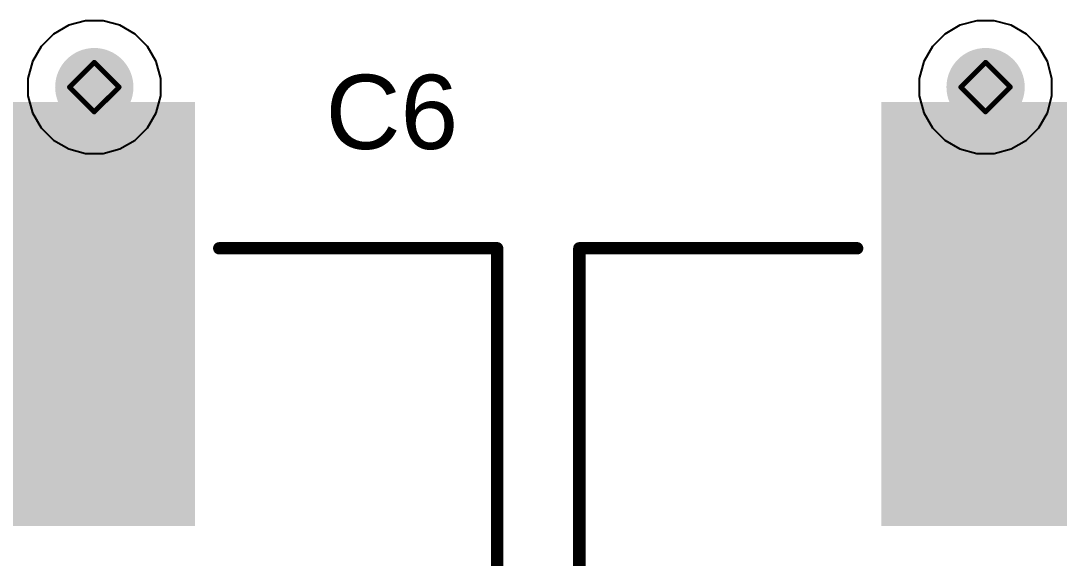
# Model space of a CAD drawing. Header units: inches. Extents: x -17.5 to 14.7, y -6.2 to 5.9.
# Drawn here: x 0.8254 to 1.2448, y 2.5908 to 2.808 of the extents above; entities that cross this region are included whole.
import ezdxf

# ---------------------------------------------------------------- set-up
doc = ezdxf.new("R2010")
doc.units = ezdxf.units.IN
doc.header["$MEASUREMENT"] = 0
for name, color, linetype in [('Bottom Layer', 5, 'Continuous'), ('Bottom Solder', 6, 'Continuous'), ('Drill Drawing', 1, 'Continuous'), ('Ground Layer', 76, 'Continuous'), ('Power Layer', 16, 'Continuous'), ('Top Layer', 1, 'Continuous'), ('Top Overlay', 2, 'Continuous'), ('Top Paste', 8, 'Continuous'), ('Top Solder', 216, 'Continuous'), ('Via Holes', 16, 'Continuous')]:
    doc.layers.add(name, color=color, linetype=linetype)
doc.styles.add('Arial', font='', dxfattribs={"height": 0.2})
doc.styles.get('Arial').set_extended_font_data('Arial')

# ---------------------------------------------------------------- blocks, each defined once
blk = doc.blocks.new('25SVPF100M_212')
at = {"layer": 'Top Layer'}
for points in [[(-0.2185, 0.0374), (-0.05512, 0.0374), (-0.05512, -0.0374), (-0.2185, -0.0374)], [(0.05512, 0.0374), (0.2185, 0.0374), (0.2185, -0.0374), (0.05512, -0.0374)]]:
    blk.add_hatch(color=1, dxfattribs=at).paths.add_polyline_path(points)
at = {"layer": 'Top Paste'}
for points in [[(-0.2185, 0.0374), (-0.05512, 0.0374), (-0.05512, -0.0374), (-0.2185, -0.0374)], [(0.05512, 0.0374), (0.2185, 0.0374), (0.2185, -0.0374), (0.05512, -0.0374)]]:
    blk.add_hatch(color=8, dxfattribs=at).paths.add_polyline_path(points)
at = {"layer": 'Top Solder'}
for points in [[(-0.2225, 0.0414), (-0.05112, 0.0414), (-0.05112, -0.0414), (-0.2225, -0.0414)], [(0.05112, 0.0414), (0.2225, 0.0414), (0.2225, -0.0414), (0.05112, -0.0414)]]:
    blk.add_hatch(color=216, dxfattribs=at).paths.add_polyline_path(points)
at = {"layer": 'Top Overlay'}
for points in [[(-0.09449, 0.16339, 0.005, 0.005, 0), (-0.16339, 0.09449, 0.005, 0.005, 0)], [(-0.09449, 0.16339, 0.005, 0.005, 0), (0.16339, 0.16339, 0.005, 0.005, 0)], [(0.16339, 0.16339, 0.005, 0.005, 0), (0.16339, 0.05118, 0.005, 0.005, 0)], [(-0.16339, 0.09449, 0.005, 0.005, 0), (-0.16339, 0.05118, 0.005, 0.005, 0)], [(-0.184, 0.072, 0.005, 0.005, 0), (-0.184, 0.051, 0.005, 0.005, 0)], [(-0.193, 0.061, 0.005, 0.005, 0), (-0.175, 0.061, 0.005, 0.005, 0)], [(-0.16339, -0.05118, 0.005, 0.005, 0), (-0.16339, -0.09449, 0.005, 0.005, 0)], [(0.16339, -0.05118, 0.005, 0.005, 0), (0.16339, -0.16339, 0.005, 0.005, 0)], [(-0.16339, -0.09449, 0.005, 0.005, 0), (-0.09449, -0.16339, 0.005, 0.005, 0)], [(-0.09449, -0.16339, 0.005, 0.005, 0), (0.16339, -0.16339, 0.005, 0.005, 0)]]:
    blk.add_lwpolyline(points, format="xyseb", dxfattribs=at)
for points in [[(-0.09574, 0.16339, 0.0025, 0.0025, 1), (-0.09324, 0.16339, 0.0025, 0.0025, 1)], [(-0.09574, 0.16339, 0.0025, 0.0025, 1), (-0.09324, 0.16339, 0.0025, 0.0025, 1)], [(0.16214, 0.16339, 0.0025, 0.0025, 1), (0.16464, 0.16339, 0.0025, 0.0025, 1)], [(0.16214, 0.16339, 0.0025, 0.0025, 1), (0.16464, 0.16339, 0.0025, 0.0025, 1)], [(-0.16464, 0.09449, 0.0025, 0.0025, 1), (-0.16214, 0.09449, 0.0025, 0.0025, 1)], [(-0.16464, 0.09449, 0.0025, 0.0025, 1), (-0.16214, 0.09449, 0.0025, 0.0025, 1)], [(-0.18525, 0.072, 0.0025, 0.0025, 1), (-0.18275, 0.072, 0.0025, 0.0025, 1)], [(-0.19425, 0.061, 0.0025, 0.0025, 1), (-0.19175, 0.061, 0.0025, 0.0025, 1)], [(-0.17625, 0.061, 0.0025, 0.0025, 1), (-0.17375, 0.061, 0.0025, 0.0025, 1)], [(-0.18525, 0.051, 0.0025, 0.0025, 1), (-0.18275, 0.051, 0.0025, 0.0025, 1)], [(-0.16464, 0.05118, 0.0025, 0.0025, 1), (-0.16214, 0.05118, 0.0025, 0.0025, 1)], [(0.16214, 0.05118, 0.0025, 0.0025, 1), (0.16464, 0.05118, 0.0025, 0.0025, 1)], [(-0.16464, -0.05118, 0.0025, 0.0025, 1), (-0.16214, -0.05118, 0.0025, 0.0025, 1)], [(0.16214, -0.05118, 0.0025, 0.0025, 1), (0.16464, -0.05118, 0.0025, 0.0025, 1)], [(-0.16464, -0.09449, 0.0025, 0.0025, 1), (-0.16214, -0.09449, 0.0025, 0.0025, 1)], [(-0.16464, -0.09449, 0.0025, 0.0025, 1), (-0.16214, -0.09449, 0.0025, 0.0025, 1)], [(-0.09574, -0.16339, 0.0025, 0.0025, 1), (-0.09324, -0.16339, 0.0025, 0.0025, 1)], [(-0.09574, -0.16339, 0.0025, 0.0025, 1), (-0.09324, -0.16339, 0.0025, 0.0025, 1)], [(0.16214, -0.16339, 0.0025, 0.0025, 1), (0.16464, -0.16339, 0.0025, 0.0025, 1)], [(0.16214, -0.16339, 0.0025, 0.0025, 1), (0.16464, -0.16339, 0.0025, 0.0025, 1)]]:
    blk.add_lwpolyline(points, format="xyseb", close=True, dxfattribs=at)
blk = doc.blocks.new('25SVPF100M_213')
at = {"layer": 'Top Layer'}
for points in [[(-0.2185, 0.0374), (-0.05512, 0.0374), (-0.05512, -0.0374), (-0.2185, -0.0374)], [(0.05512, 0.0374), (0.2185, 0.0374), (0.2185, -0.0374), (0.05512, -0.0374)]]:
    blk.add_hatch(color=1, dxfattribs=at).paths.add_polyline_path(points)
at = {"layer": 'Top Paste'}
for points in [[(-0.2185, 0.0374), (-0.05512, 0.0374), (-0.05512, -0.0374), (-0.2185, -0.0374)], [(0.05512, 0.0374), (0.2185, 0.0374), (0.2185, -0.0374), (0.05512, -0.0374)]]:
    blk.add_hatch(color=8, dxfattribs=at).paths.add_polyline_path(points)
at = {"layer": 'Top Solder'}
for points in [[(-0.2225, 0.0414), (-0.05112, 0.0414), (-0.05112, -0.0414), (-0.2225, -0.0414)], [(0.05112, 0.0414), (0.2225, 0.0414), (0.2225, -0.0414), (0.05112, -0.0414)]]:
    blk.add_hatch(color=216, dxfattribs=at).paths.add_polyline_path(points)
at = {"layer": 'Top Overlay'}
for points in [[(-0.09449, 0.16339, 0.005, 0.005, 0), (-0.16339, 0.09449, 0.005, 0.005, 0)], [(-0.09449, 0.16339, 0.005, 0.005, 0), (0.16339, 0.16339, 0.005, 0.005, 0)], [(0.16339, 0.16339, 0.005, 0.005, 0), (0.16339, 0.05118, 0.005, 0.005, 0)], [(-0.16339, 0.09449, 0.005, 0.005, 0), (-0.16339, 0.05118, 0.005, 0.005, 0)], [(-0.184, 0.072, 0.005, 0.005, 0), (-0.184, 0.051, 0.005, 0.005, 0)], [(-0.193, 0.061, 0.005, 0.005, 0), (-0.175, 0.061, 0.005, 0.005, 0)], [(-0.16339, -0.05118, 0.005, 0.005, 0), (-0.16339, -0.09449, 0.005, 0.005, 0)], [(0.16339, -0.05118, 0.005, 0.005, 0), (0.16339, -0.16339, 0.005, 0.005, 0)], [(-0.16339, -0.09449, 0.005, 0.005, 0), (-0.09449, -0.16339, 0.005, 0.005, 0)], [(-0.09449, -0.16339, 0.005, 0.005, 0), (0.16339, -0.16339, 0.005, 0.005, 0)]]:
    blk.add_lwpolyline(points, format="xyseb", dxfattribs=at)
for points in [[(-0.09574, 0.16339, 0.0025, 0.0025, 1), (-0.09324, 0.16339, 0.0025, 0.0025, 1)], [(-0.09574, 0.16339, 0.0025, 0.0025, 1), (-0.09324, 0.16339, 0.0025, 0.0025, 1)], [(0.16214, 0.16339, 0.0025, 0.0025, 1), (0.16464, 0.16339, 0.0025, 0.0025, 1)], [(0.16214, 0.16339, 0.0025, 0.0025, 1), (0.16464, 0.16339, 0.0025, 0.0025, 1)], [(-0.16464, 0.09449, 0.0025, 0.0025, 1), (-0.16214, 0.09449, 0.0025, 0.0025, 1)], [(-0.16464, 0.09449, 0.0025, 0.0025, 1), (-0.16214, 0.09449, 0.0025, 0.0025, 1)], [(-0.18525, 0.072, 0.0025, 0.0025, 1), (-0.18275, 0.072, 0.0025, 0.0025, 1)], [(-0.19425, 0.061, 0.0025, 0.0025, 1), (-0.19175, 0.061, 0.0025, 0.0025, 1)], [(-0.17625, 0.061, 0.0025, 0.0025, 1), (-0.17375, 0.061, 0.0025, 0.0025, 1)], [(-0.18525, 0.051, 0.0025, 0.0025, 1), (-0.18275, 0.051, 0.0025, 0.0025, 1)], [(-0.16464, 0.05118, 0.0025, 0.0025, 1), (-0.16214, 0.05118, 0.0025, 0.0025, 1)], [(0.16214, 0.05118, 0.0025, 0.0025, 1), (0.16464, 0.05118, 0.0025, 0.0025, 1)], [(-0.16464, -0.05118, 0.0025, 0.0025, 1), (-0.16214, -0.05118, 0.0025, 0.0025, 1)], [(0.16214, -0.05118, 0.0025, 0.0025, 1), (0.16464, -0.05118, 0.0025, 0.0025, 1)], [(-0.16464, -0.09449, 0.0025, 0.0025, 1), (-0.16214, -0.09449, 0.0025, 0.0025, 1)], [(-0.16464, -0.09449, 0.0025, 0.0025, 1), (-0.16214, -0.09449, 0.0025, 0.0025, 1)], [(-0.09574, -0.16339, 0.0025, 0.0025, 1), (-0.09324, -0.16339, 0.0025, 0.0025, 1)], [(-0.09574, -0.16339, 0.0025, 0.0025, 1), (-0.09324, -0.16339, 0.0025, 0.0025, 1)], [(0.16214, -0.16339, 0.0025, 0.0025, 1), (0.16464, -0.16339, 0.0025, 0.0025, 1)], [(0.16214, -0.16339, 0.0025, 0.0025, 1), (0.16464, -0.16339, 0.0025, 0.0025, 1)]]:
    blk.add_lwpolyline(points, format="xyseb", close=True, dxfattribs=at)

msp = doc.modelspace()

# ---------------------------------------------------------------- hatches: boundary and pattern name
at = {"layer": 'Bottom Layer'}
h = msp.add_hatch(color=5, dxfattribs=at)
edge = h.paths.add_edge_path()
edge.add_arc((0.85509, 2.78118), 0.01181, 0, 360)
h = msp.add_hatch(color=5, dxfattribs=at)
edge = h.paths.add_edge_path()
edge.add_arc((1.21509, 2.78118), 0.01181, 0, 360)
at = {"layer": 'Bottom Solder'}
h = msp.add_hatch(color=6, dxfattribs=at)
edge = h.paths.add_edge_path()
edge.add_arc((0.85509, 2.78118), 0.01581, 0, 360)
h = msp.add_hatch(color=6, dxfattribs=at)
edge = h.paths.add_edge_path()
edge.add_arc((1.21509, 2.78118), 0.01581, 0, 360)
at = {"layer": 'Ground Layer'}
h = msp.add_hatch(color=76, dxfattribs=at)
edge = h.paths.add_edge_path()
edge.add_arc((0.85509, 2.78118), 0.01181, 0, 360)
h = msp.add_hatch(color=76, dxfattribs=at)
edge = h.paths.add_edge_path()
edge.add_arc((1.21509, 2.78118), 0.01181, 0, 360)
at = {"layer": 'Power Layer'}
h = msp.add_hatch(color=16, dxfattribs=at)
edge = h.paths.add_edge_path()
edge.add_arc((0.85509, 2.78118), 0.01181, 0, 360)
h = msp.add_hatch(color=16, dxfattribs=at)
edge = h.paths.add_edge_path()
edge.add_arc((1.21509, 2.78118), 0.01181, 0, 360)
at = {"layer": 'Top Layer'}
h = msp.add_hatch(color=1, dxfattribs=at)
edge = h.paths.add_edge_path()
edge.add_arc((0.85509, 2.78118), 0.01181, 0, 360)
h = msp.add_hatch(color=1, dxfattribs=at)
edge = h.paths.add_edge_path()
edge.add_arc((1.21509, 2.78118), 0.01181, 0, 360)
at = {"layer": 'Top Solder'}
h = msp.add_hatch(color=216, dxfattribs=at)
edge = h.paths.add_edge_path()
edge.add_arc((0.85509, 2.78118), 0.01581, 0, 360)
h = msp.add_hatch(color=216, dxfattribs=at)
edge = h.paths.add_edge_path()
edge.add_arc((1.21509, 2.78118), 0.01581, 0, 360)
at = {"layer": 'Via Holes'}
h = msp.add_hatch(color=7, dxfattribs=at)
edge = h.paths.add_edge_path()
edge.add_arc((0.85509, 2.78118), 0.00591, 0, 360)
h = msp.add_hatch(color=7, dxfattribs=at)
edge = h.paths.add_edge_path()
edge.add_arc((1.21509, 2.78118), 0.00591, 0, 360)

# ---------------------------------------------------------------- linework, layer by layer
at = {"layer": 'Drill Drawing'}
for points in [[(0.84509, 2.78118, 0.002, 0.002, 0), (0.85509, 2.79118, 0.002, 0.002, 0)], [(0.85509, 2.79118, 0.002, 0.002, 0), (0.86509, 2.78118, 0.002, 0.002, 0)], [(1.20509, 2.78118, 0.002, 0.002, 0), (1.21509, 2.79118, 0.002, 0.002, 0)], [(1.21509, 2.79118, 0.002, 0.002, 0), (1.22509, 2.78118, 0.002, 0.002, 0)], [(0.84509, 2.78118, 0.002, 0.002, 0), (0.85509, 2.77118, 0.002, 0.002, 0)], [(0.85509, 2.77118, 0.002, 0.002, 0), (0.86509, 2.78118, 0.002, 0.002, 0)], [(1.20509, 2.78118, 0.002, 0.002, 0), (1.21509, 2.77118, 0.002, 0.002, 0)], [(1.21509, 2.77118, 0.002, 0.002, 0), (1.22509, 2.78118, 0.002, 0.002, 0)]]:
    msp.add_lwpolyline(points, format="xyseb", dxfattribs=at)
for points in [[(0.85459, 2.79118, 0.001, 0.001, 1), (0.85559, 2.79118, 0.001, 0.001, 1)], [(0.85459, 2.79118, 0.001, 0.001, 1), (0.85559, 2.79118, 0.001, 0.001, 1)], [(1.21459, 2.79118, 0.001, 0.001, 1), (1.21559, 2.79118, 0.001, 0.001, 1)], [(1.21459, 2.79118, 0.001, 0.001, 1), (1.21559, 2.79118, 0.001, 0.001, 1)], [(0.84459, 2.78118, 0.001, 0.001, 1), (0.84559, 2.78118, 0.001, 0.001, 1)], [(0.84459, 2.78118, 0.001, 0.001, 1), (0.84559, 2.78118, 0.001, 0.001, 1)], [(0.86459, 2.78118, 0.001, 0.001, 1), (0.86559, 2.78118, 0.001, 0.001, 1)], [(0.86459, 2.78118, 0.001, 0.001, 1), (0.86559, 2.78118, 0.001, 0.001, 1)], [(1.20459, 2.78118, 0.001, 0.001, 1), (1.20559, 2.78118, 0.001, 0.001, 1)], [(1.20459, 2.78118, 0.001, 0.001, 1), (1.20559, 2.78118, 0.001, 0.001, 1)], [(1.22459, 2.78118, 0.001, 0.001, 1), (1.22559, 2.78118, 0.001, 0.001, 1)], [(1.22459, 2.78118, 0.001, 0.001, 1), (1.22559, 2.78118, 0.001, 0.001, 1)], [(0.85459, 2.77118, 0.001, 0.001, 1), (0.85559, 2.77118, 0.001, 0.001, 1)], [(0.85459, 2.77118, 0.001, 0.001, 1), (0.85559, 2.77118, 0.001, 0.001, 1)], [(1.21459, 2.77118, 0.001, 0.001, 1), (1.21559, 2.77118, 0.001, 0.001, 1)], [(1.21459, 2.77118, 0.001, 0.001, 1), (1.21559, 2.77118, 0.001, 0.001, 1)]]:
    msp.add_lwpolyline(points, format="xyseb", close=True, dxfattribs=at)
at = {"layer": 'Power Layer'}
for p, q in [((0.84474, 2.80616), (0.83862, 2.80263)), ((0.85156, 2.80799), (0.84474, 2.80616)), ((0.85862, 2.80799), (0.85156, 2.80799)), ((0.86543, 2.80616), (0.85862, 2.80799)), ((0.87155, 2.80263), (0.86543, 2.80616)), ((1.20474, 2.80616), (1.19862, 2.80263)), ((1.21156, 2.80799), (1.20474, 2.80616)), ((1.21862, 2.80799), (1.21156, 2.80799)), ((1.22543, 2.80616), (1.21862, 2.80799)), ((1.23155, 2.80263), (1.22543, 2.80616)), ((0.83862, 2.80263), (0.83363, 2.79764)), ((0.87654, 2.79764), (0.87155, 2.80263)), ((1.19862, 2.80263), (1.19363, 2.79764)), ((1.23654, 2.79764), (1.23155, 2.80263)), ((0.83363, 2.79764), (0.8301, 2.79153)), ((0.88007, 2.79153), (0.87654, 2.79764)), ((1.19363, 2.79764), (1.1901, 2.79153)), ((1.24007, 2.79153), (1.23654, 2.79764)), ((0.8301, 2.79153), (0.82827, 2.78471)), ((0.8819, 2.78471), (0.88007, 2.79153)), ((1.1901, 2.79153), (1.18827, 2.78471)), ((1.2419, 2.78471), (1.24007, 2.79153)), ((0.82827, 2.78471), (0.82827, 2.77765)), ((0.8819, 2.77765), (0.8819, 2.78471)), ((1.18827, 2.78471), (1.18827, 2.77765)), ((1.2419, 2.77765), (1.2419, 2.78471)), ((0.82827, 2.77765), (0.8301, 2.77083)), ((0.88007, 2.77083), (0.8819, 2.77765)), ((1.18827, 2.77765), (1.1901, 2.77083)), ((1.24007, 2.77083), (1.2419, 2.77765)), ((0.8301, 2.77083), (0.83363, 2.76471)), ((0.87654, 2.76471), (0.88007, 2.77083)), ((1.1901, 2.77083), (1.19363, 2.76471)), ((1.23654, 2.76471), (1.24007, 2.77083)), ((0.83363, 2.76471), (0.83862, 2.75972)), ((0.87155, 2.75972), (0.87654, 2.76471)), ((1.19363, 2.76471), (1.19862, 2.75972)), ((1.23155, 2.75972), (1.23654, 2.76471)), ((0.83862, 2.75972), (0.84474, 2.75619)), ((0.84474, 2.75619), (0.85156, 2.75437)), ((0.85862, 2.75437), (0.86543, 2.75619)), ((0.86543, 2.75619), (0.87155, 2.75972)), ((1.19862, 2.75972), (1.20474, 2.75619)), ((1.20474, 2.75619), (1.21156, 2.75437)), ((1.21862, 2.75437), (1.22543, 2.75619)), ((1.22543, 2.75619), (1.23155, 2.75972)), ((0.85156, 2.75437), (0.85862, 2.75437)), ((1.21156, 2.75437), (1.21862, 2.75437))]:
    msp.add_line(p, q, dxfattribs=at)

# ---------------------------------------------------------------- block references
at = {"rotation": 90}
for name, p in [('25SVPF100M_213', (0.85439, 2.55266)), ('25SVPF100M_212', (1.21439, 2.55266))]:
    msp.add_blockref(name, p, dxfattribs=at)

# ---------------------------------------------------------------- texts
at = {"layer": 'Top Overlay', "style": 'Arial'}
msp.add_text('C6', height=0.03, dxfattribs=at).set_placement((0.9485, 2.75617))

doc.saveas('drawing.dxf')
